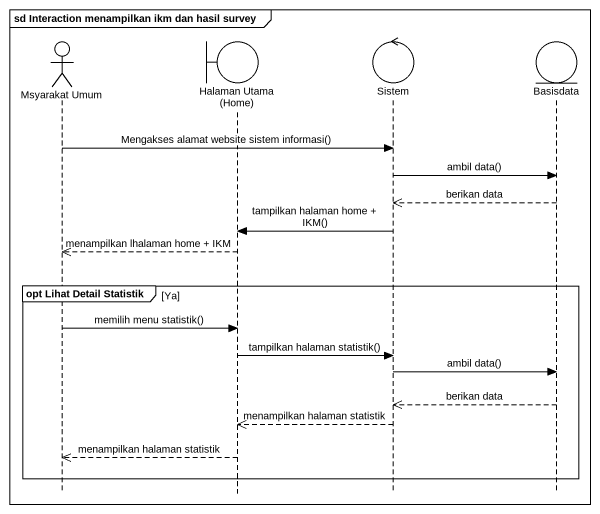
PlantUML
@startuml
mainframe sd Interaction menampilkan ikm dan hasil survey
hide footbox
actor "Msyarakat Umum" as Msyarakat_Umum #FFFFFF
boundary "Halaman Utama (Home)" as Halaman_Utama_Home #FFFFFF
control Sistem #FFFFFF
entity Basisdata #FFFFFF

Msyarakat_Umum -> Sistem : Mengakses alamat website sistem informasi()
Sistem -> Basisdata : ambil data()
Basisdata -->> Sistem : berikan data
Sistem -> Halaman_Utama_Home : tampilkan halaman home + IKM()
Halaman_Utama_Home -->> Msyarakat_Umum : menampilkan lhalaman home + IKM
group opt Lihat Detail Statistik [Ya]
  Msyarakat_Umum -> Halaman_Utama_Home : memilih menu statistik()
  Halaman_Utama_Home -> Sistem : tampilkan halaman statistik()
  Sistem -> Basisdata : ambil data()
  Basisdata -->> Sistem : berikan data
  Sistem -->> Halaman_Utama_Home : menampilkan halaman statistik
  Halaman_Utama_Home -->> Msyarakat_Umum : menampilkan halaman statistik
end
@enduml
